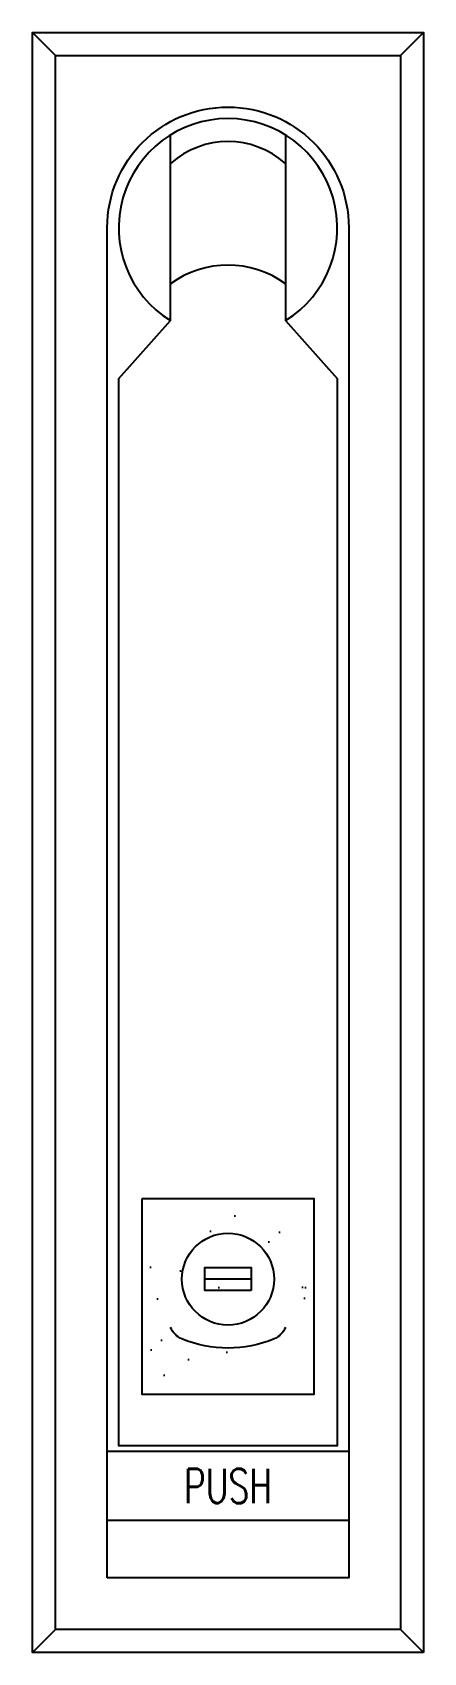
# Model space of a CAD drawing. Header units: millimetres. Extents: x 0 to 34, y 0 to 141.
import ezdxf
from ezdxf.enums import TextEntityAlignment as Align

# ---------------------------------------------------------------- set-up
doc = ezdxf.new("R2010")
doc.units = ezdxf.units.MM
doc.layers.add('DIM1', color=11, linetype='Continuous')
doc.layers.add('THIET BI DIEN', color=5, linetype='Continuous')
doc.styles.add('ROMANS', font='romans.shx', dxfattribs={"bigfont": 'vns.shx'})

# ---------------------------------------------------------------- blocks, each defined once
blk = doc.blocks.new('KDL')
at = {"layer": 'THIET BI DIEN', "ltscale": 15}
h = blk.add_hatch(dxfattribs=at)
h.set_pattern_fill('AR-SAND', color=256, scale=5, style=0)
h.set_pattern_definition([(142.5, (972.5, -2682.2845), (0.314967, 9.634119), [0, -7.6, 0, -8.5, 0, -8.125]), (172.5, (972.5, -2682.285), (-8.848884, 14.11073), [0, -4.1, 0, -6.85, 0, -2.625]), (212.5, (978.65, -2682.2845), (-15.57071, 0.028295), [0, -2.5, 0, -9, 0, -11.75]), (222.5, (978.65, -2682.285), (-15.03063, 4.38838), [0, -1.25, 0, -5.9, 0, -6.75])])
h.paths.add_polyline_path([(-7.5, 22.5), (-7.5, 39.5), (7.5, 39.5), (7.5, 22.5)])
h.paths.add_polyline_path([(4, 32.5, 1), (-4, 32.5, 1)], flags=16)
h.paths.add_polyline_path([(2, 31.5), (2, 33.5), (-2, 33.5), (-2, 31.5)], flags=0)
at = {"layer": 'DIM1'}
for p, q in [((10.5, 17.5), (-10.5, 17.5)), ((10.5, 11.5), (-10.5, 11.5))]:
    blk.add_line(p, q, dxfattribs=at)
blk.add_lwpolyline([(-10.5, 6.5), (-10.5, 124, -1), (10.5, 124), (10.5, 6.5)], format="xyb", close=True, dxfattribs=at)
for points in [[(5, 132.08), (5, 115.92), (9.5, 110.88), (9.5, 18), (-9.5, 18), (-9.5, 110.88), (-5, 115.92), (-5, 132.08)], [(-9.5, 18), (-9.5, 110.88)]]:
    blk.add_lwpolyline(points, dxfattribs=at)
for centre, radius, start, end in [((0, 124), 9.5, 301.7569, 238.2431), ((0, 124), 7.5, 48.1897, 131.8103), ((0, 112.25), 8.5, 53.9681, 126.0319)]:
    blk.add_arc(centre, radius, start, end, dxfattribs=at)
at = {"layer": 'THIET BI DIEN', "ltscale": 15}
for p, q in [((-17, 141), (-15, 139)), ((15, 139), (17, 141)), ((-15, 2), (-17, 0)), ((17, 0), (15, 2))]:
    blk.add_line(p, q, dxfattribs=at)
for points in [[(17, 0), (-17, 0), (-17, 141), (17, 141)], [(15, 2), (-15, 2), (-15, 139), (15, 139)], [(-7.5, 39.5), (-7.5, 22.5), (7.5, 22.5), (7.5, 39.5)], [(2, 31.5), (-2, 31.5), (-2, 33.5), (2, 33.5)]]:
    blk.add_lwpolyline(points, close=True, dxfattribs=at)
blk.add_lwpolyline([(2, 32.5), (-2, 32.5)], dxfattribs=at)
blk.add_lwpolyline([(5, 28.3, -0.198912), (4, 27.3, -0.198912), (-4, 27.3, -0.198912), (-5, 28.3, -1.496606)], format="xyb", dxfattribs=at)
blk.add_circle((0, 32.5), 4, dxfattribs=at)
at = {"layer": 'THIET BI DIEN', "ltscale": 15, "style": 'ROMANS', "width": 0.7}
blk.add_text('PUSH', height=3, dxfattribs=at).set_placement((0, 14.5), align=Align.MIDDLE)

msp = doc.modelspace()

# ---------------------------------------------------------------- block references
msp.add_blockref('KDL', (17, 0))

doc.saveas('drawing.dxf')
